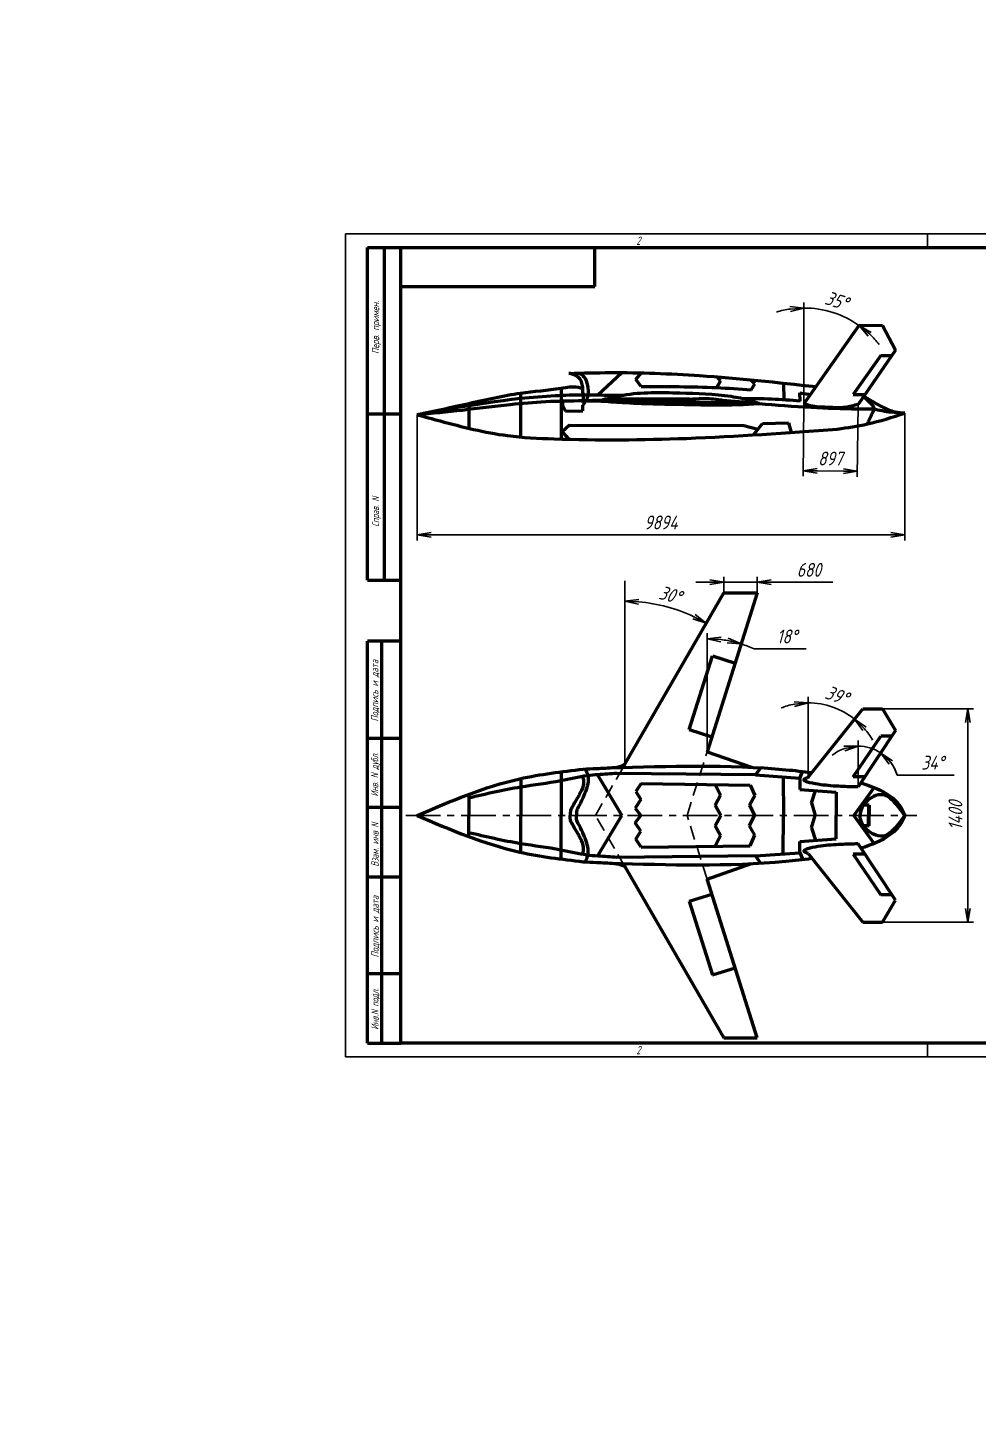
# Model space of a CAD drawing. Header units: millimetres. Extents: x -985956116104 to 1932156, y -552630487266 to 633586.
# Drawn here: x 5926 to 6269, y 29882 to 30384 of the extents above; entities that cross this region are included whole.
import ezdxf
from ezdxf.enums import TextEntityAlignment as Align

# ---------------------------------------------------------------- set-up
doc = ezdxf.new("R2010")
doc.units = ezdxf.units.MM
doc.linetypes.add('CENTER', pattern=[2, 1.25, -0.25, 0.25, -0.25])
doc.linetypes.add('DASHED', pattern=[0.75, 0.5, -0.25])
for name, color, linetype, lineweight in [('_axes (Оси)', 6, 'CENTER', 30), ('_basic (Основной)', 4, 'Continuous', 60), ('_contour (Тонкий)', 7, 'Continuous', 30), ('_invisible (Невидимый)', 1, 'DASHED', 30), ('_text (Надписи)', 2, 'Continuous', 30)]:
    doc.layers.add(name, color=color, linetype=linetype, lineweight=lineweight)
doc.styles.add('ESKD', font='eskd.shx', dxfattribs={"oblique": 15, "height": 5})
doc.dimstyles.new('ESKD', dxfattribs={"dimtxt": 5, "dimasz": 5, "dimexe": 2, "dimexo": 0, "dimgap": 2, "dimtad": 1, "dimtoh": 1, "dimzin": 12, "dimdsep": 46, "dimtxsty": 'ESKD', "dimblk1": 'OPEN', "dimblk2": 'OPEN', "dimsah": 1, "dimcen": 5, "dimclrd": 256, "dimclre": 256, "dimclrt": 2, "dimadec": 0, "dimazin": 0, "dimtfac": 1, "dimtmove": 0, "dimatfit": 3, "dimldrblk": 'OPEN', "dimfxl": 1, "dimtolj": 1, "dimtzin": 12, "dimlwd": -1, "dimlwe": -1, "dimarcsym": 0})

# ---------------------------------------------------------------- blocks, each defined once
blk = doc.blocks.new('_OPEN')
at = {"color": 0, "linetype": 'ByBlock'}
for p, q in [((-1, 0.17), (0, 0)), ((0, 0), (-1, -0.17)), ((0, 0), (-1, 0))]:
    blk.add_line(p, q, dxfattribs=at)
blk = doc.blocks.new('*D217')
at = {"layer": '_contour (Тонкий)', "transparency": 16777216}
for p, q in [((6163.38, 31547.22), (6163.38, 31522.28)), ((6163.38, 31524.28), (6163.38, 31526.28)), ((6163.38, 31524.28), (6179.74, 31524.28))]:
    blk.add_line(p, q, dxfattribs=at)
for start, end in [(90.0016, 270.0008), (269.9992, 89.9984), (90, 90)]:
    blk.add_arc((6163.38, 31524.28), 0.00000000183, start, end, dxfattribs=at)
at = {"layer": '_contour (Тонкий)', "transparency": 16777216, "xscale": 5, "yscale": 5, "zscale": 5}
for rotation in [90.00040514235904, 89.99959485764096]:
    blk.add_blockref('_OPEN', (6163.38, 31524.28), dxfattribs=dict(at, rotation=rotation))
at = {"layer": '_contour (Тонкий)', "color": 2, "transparency": 16777216, "insert": (6174.06, 31529.44), "char_height": 5, "attachment_point": 5, "style": 'ESKD'}
blk.add_mtext('\\A1;0%%d', dxfattribs=at)
blk = doc.blocks.new('*D341')
at = {"layer": '_contour (Тонкий)', "transparency": 16777216}
for p, q in [((7032.97, 31540.06), (7032.97, 31515.12)), ((7032.97, 31517.12), (7032.97, 31519.12)), ((7032.97, 31517.12), (7049.34, 31517.12))]:
    blk.add_line(p, q, dxfattribs=at)
for start, end in [(90.0016, 270.0008), (269.9992, 89.9984), (90, 90)]:
    blk.add_arc((7032.97, 31517.12), 0.00000000183, start, end, dxfattribs=at)
at = {"layer": '_contour (Тонкий)', "transparency": 16777216, "xscale": 5, "yscale": 5, "zscale": 5}
for rotation in [90.00040514235904, 89.99959485764096]:
    blk.add_blockref('_OPEN', (7032.97, 31517.12), dxfattribs=dict(at, rotation=rotation))
at = {"layer": '_contour (Тонкий)', "color": 2, "transparency": 16777216, "insert": (7043.66, 31522.29), "char_height": 5, "attachment_point": 5, "style": 'ESKD'}
blk.add_mtext('\\A1;0%%d', dxfattribs=at)
blk = doc.blocks.new('*D395')
at = {"layer": '_contour (Тонкий)', "transparency": 16777216}
for p, q in [((6066.12, 30244.76), (6066.12, 30199.38)), ((6242.01, 30245.3), (6242.01, 30199.38)), ((6071.12, 30201.38), (6237.01, 30201.38))]:
    blk.add_line(p, q, dxfattribs=at)
at = {"layer": 'Defpoints', "color": 0, "transparency": 16777216}
for p in [(6066.12, 30244.76), (6242.01, 30245.3), (6242.01, 30201.38)]:
    blk.add_point(p, dxfattribs=at)
at = {"layer": '_contour (Тонкий)', "transparency": 16777216, "xscale": 5, "yscale": 5, "zscale": 5, "rotation": 180}
blk.add_blockref('_OPEN', (6066.12, 30201.38), dxfattribs=at)
at = {"layer": '_contour (Тонкий)', "transparency": 16777216, "xscale": 5, "yscale": 5, "zscale": 5}
blk.add_blockref('_OPEN', (6242.01, 30201.38), dxfattribs=at)
at = {"layer": '_contour (Тонкий)', "color": 2, "transparency": 16777216, "insert": (6154.06, 30205.88), "char_height": 5, "attachment_point": 5, "style": 'ESKD'}
blk.add_mtext('\\A1;9894', dxfattribs=at)
blk = doc.blocks.new('*D397')
at = {"layer": '_contour (Тонкий)', "transparency": 16777216}
blk.add_arc((6141.04, 30118.61), 58.82, 64.896, 85.128, dxfattribs=at)
at = {"layer": 'Defpoints', "color": 0, "transparency": 16777216}
for p in [(6141.04, 30184.81), (6176.72, 30180.46), (6161.14, 30173.89), (6141.04, 30118.61), (6141.04, 30118.61)]:
    blk.add_point(p, dxfattribs=at)
at = {"layer": '_contour (Тонкий)', "transparency": 16777216, "xscale": 5, "yscale": 5, "zscale": 5}
for p, rotation in [((6141.04, 30177.43), 177.5640211881383), ((6170.43, 30169.56), 332.4600362894478)]:
    blk.add_blockref('_OPEN', p, dxfattribs=dict(at, rotation=rotation))
at = {"layer": '_contour (Тонкий)', "color": 2, "transparency": 16777216, "insert": (6157.42, 30179.77), "char_height": 5, "attachment_point": 5, "rotation": 345.012, "style": 'ESKD'}
blk.add_mtext('\\A1;30°', dxfattribs=at)
blk = doc.blocks.new('*D398')
at = {"layer": '_contour (Тонкий)', "transparency": 16777216}
for start, end in [(100.6891, 111.3783), (51.4388, 90), (30.0605, 40.7497)]:
    blk.add_arc((6207.19, 30113.94), 26.84, start, end, dxfattribs=at)
at = {"layer": 'Defpoints', "color": 0, "transparency": 16777216}
for p in [(6207.19, 30142.99), (6218.83, 30138.12), (6226.92, 30138.69), (6207.19, 30113.94), (6207.19, 30113.94)]:
    blk.add_point(p, dxfattribs=at)
at = {"layer": '_contour (Тонкий)', "transparency": 16777216, "xscale": 5, "yscale": 5, "zscale": 5}
for p, rotation in [((6207.19, 30140.78), 5.344566471394728), ((6223.92, 30134.92), 136.0942244952433)]:
    blk.add_blockref('_OPEN', p, dxfattribs=dict(at, rotation=rotation))
at = {"layer": '_contour (Тонкий)', "color": 2, "transparency": 16777216, "insert": (6217.54, 30143.52), "char_height": 5, "attachment_point": 5, "rotation": 340.7194, "style": 'ESKD'}
blk.add_mtext('\\A1;39°', dxfattribs=at)
blk = doc.blocks.new('*D399')
at = {"layer": '_contour (Тонкий)', "transparency": 16777216}
for p, q in [((6170.73, 30160.07), (6170.73, 30165.93)), ((6187.67, 30160.25), (6206.45, 30160.25))]:
    blk.add_line(p, q, dxfattribs=at)
for start, end in [(79.5166, 82.9678), (65.4522, 72.4844)]:
    blk.add_arc((6170.73, 30123.17), 40.76, start, end, dxfattribs=at)
at = {"layer": 'Defpoints', "color": 0, "transparency": 16777216}
for p in [(6188.81, 30180.46), (6170.73, 30160.07), (6174.88, 30163.72), (6170.73, 30123.17), (6170.73, 30123.17)]:
    blk.add_point(p, dxfattribs=at)
at = {"layer": '_contour (Тонкий)', "transparency": 16777216, "xscale": 5, "yscale": 5, "zscale": 5}
for p, rotation in [((6170.73, 30163.93), 176.4839046291522), ((6183, 30162.04), 346.0004672511631)]:
    blk.add_blockref('_OPEN', p, dxfattribs=dict(at, rotation=rotation))
at = {"layer": '_contour (Тонкий)', "color": 2, "transparency": 16777216, "insert": (6199.56, 30164.75), "char_height": 5, "attachment_point": 5, "style": 'ESKD'}
blk.add_mtext('\\A1;18°', dxfattribs=at)
blk = doc.blocks.new('*D400')
at = {"layer": '_contour (Тонкий)', "transparency": 16777216}
for p, q in [((6225.18, 30124.96), (6225.18, 30127.2)), ((6239.3, 30114.71), (6259.86, 30114.71))]:
    blk.add_line(p, q, dxfattribs=at)
for start, end in [(109.5237, 129.0473), (56.4111, 90), (16.7662, 56.4111), (17.3637, 36.8874)]:
    blk.add_arc((6225.18, 30110.45), 14.74, start, end, dxfattribs=at)
at = {"layer": 'Defpoints', "color": 0, "transparency": 16777216}
for p in [(6238.67, 30130.77), (6225.18, 30124.96), (6228.04, 30124.92), (6225.18, 30110.45), (6225.18, 30110.45)]:
    blk.add_point(p, dxfattribs=at)
at = {"layer": '_contour (Тонкий)', "transparency": 16777216, "xscale": 5, "yscale": 5, "zscale": 5}
for p, rotation in [((6225.18, 30125.2), 9.761834445186809), ((6233.34, 30122.74), 136.6492357375814)]:
    blk.add_blockref('_OPEN', p, dxfattribs=dict(at, rotation=rotation))
at = {"layer": '_contour (Тонкий)', "color": 2, "transparency": 16777216, "insert": (6252.08, 30119.21), "char_height": 5, "attachment_point": 5, "style": 'ESKD'}
blk.add_mtext('\\A1;34°', dxfattribs=at)
blk = doc.blocks.new('*D401')
at = {"layer": '_contour (Тонкий)', "transparency": 16777216}
for p, q in [((6205.68, 30248.71), (6205.37, 30222.55)), ((6225.18, 30248.48), (6224.86, 30222.32)), ((6210.39, 30224.49), (6219.89, 30224.38))]:
    blk.add_line(p, q, dxfattribs=at)
at = {"layer": 'Defpoints', "color": 0, "transparency": 16777216}
for p in [(6205.68, 30248.71), (6225.18, 30248.48), (6224.89, 30224.32)]:
    blk.add_point(p, dxfattribs=at)
at = {"layer": '_contour (Тонкий)', "transparency": 16777216, "xscale": 5, "yscale": 5, "zscale": 5}
for p, rotation in [((6205.39, 30224.55), 179.3119893574782), ((6224.89, 30224.32), 359.3119893574782)]:
    blk.add_blockref('_OPEN', p, dxfattribs=dict(at, rotation=rotation))
at = {"layer": '_contour (Тонкий)', "color": 2, "transparency": 16777216, "insert": (6215.19, 30228.93), "char_height": 5, "attachment_point": 5, "rotation": 359.312, "style": 'ESKD'}
blk.add_mtext('\\A1;897', dxfattribs=at)
blk = doc.blocks.new('*D402')
at = {"layer": '_contour (Тонкий)', "transparency": 16777216}
for p, q in [((6176.72, 30180.46), (6176.72, 30186.28)), ((6188.81, 30180.46), (6188.81, 30186.28)), ((6171.72, 30184.28), (6166.72, 30184.28)), ((6176.72, 30184.28), (6188.81, 30184.28)), ((6193.81, 30184.28), (6216.09, 30184.28))]:
    blk.add_line(p, q, dxfattribs=at)
at = {"layer": 'Defpoints', "color": 0, "transparency": 16777216}
for p in [(6176.72, 30180.46), (6188.81, 30184.28), (6188.81, 30180.46)]:
    blk.add_point(p, dxfattribs=at)
at = {"layer": '_contour (Тонкий)', "transparency": 16777216, "xscale": 5, "yscale": 5, "zscale": 5}
blk.add_blockref('_OPEN', (6176.72, 30184.28), dxfattribs=at)
at = {"layer": '_contour (Тонкий)', "transparency": 16777216, "xscale": 5, "yscale": 5, "zscale": 5, "rotation": 180}
blk.add_blockref('_OPEN', (6188.81, 30184.28), dxfattribs=at)
at = {"layer": '_contour (Тонкий)', "color": 2, "transparency": 16777216, "insert": (6207.45, 30188.78), "char_height": 5, "attachment_point": 5, "style": 'ESKD'}
blk.add_mtext('\\A1;680', dxfattribs=at)
blk = doc.blocks.new('*D403')
at = {"layer": '_contour (Тонкий)', "transparency": 16777216}
blk.add_line((6205.68, 30283.1), (6205.68, 30285.24), dxfattribs=at)
for start, end in [(98.3049, 106.6098), (54.9012, 90), (38.2914, 46.5963)]:
    blk.add_arc((6205.68, 30248.71), 34.53, start, end, dxfattribs=at)
at = {"layer": 'Defpoints', "color": 0, "transparency": 16777216}
for p in [(6205.68, 30283.1), (6219.39, 30280.4), (6225.56, 30277), (6205.68, 30248.71), (6205.68, 30248.71)]:
    blk.add_point(p, dxfattribs=at)
at = {"layer": '_contour (Тонкий)', "transparency": 16777216, "xscale": 5, "yscale": 5, "zscale": 5}
for p, rotation in [((6205.68, 30283.24), 4.152452668745918), ((6225.53, 30276.96), 140.7487229047973)]:
    blk.add_blockref('_OPEN', p, dxfattribs=dict(at, rotation=rotation))
at = {"layer": '_contour (Тонкий)', "color": 2, "transparency": 16777216, "insert": (6217.45, 30285.92), "char_height": 5, "attachment_point": 5, "rotation": 342.4506, "style": 'ESKD'}
blk.add_mtext('\\A1;35°', dxfattribs=at)
blk = doc.blocks.new('*D404')
at = {"layer": '_contour (Тонкий)', "transparency": 16777216}
for p, q in [((6234.02, 30138.69), (6266.81, 30138.69)), ((6264.81, 30133.69), (6264.81, 30066.65)), ((6234.02, 30061.65), (6266.81, 30061.65))]:
    blk.add_line(p, q, dxfattribs=at)
at = {"layer": 'Defpoints', "color": 0, "transparency": 16777216}
for p in [(6234.02, 30138.69), (6234.02, 30061.65), (6264.81, 30061.65)]:
    blk.add_point(p, dxfattribs=at)
at = {"layer": '_contour (Тонкий)', "transparency": 16777216, "xscale": 5, "yscale": 5, "zscale": 5}
for p, rotation in [((6264.81, 30138.69), 90), ((6264.81, 30061.65), 270)]:
    blk.add_blockref('_OPEN', p, dxfattribs=dict(at, rotation=rotation))
at = {"layer": '_contour (Тонкий)', "color": 2, "transparency": 16777216, "insert": (6260.31, 30100.17), "char_height": 5, "attachment_point": 5, "rotation": 90, "style": 'ESKD'}
blk.add_mtext('\\A1;1400', dxfattribs=at)

msp = doc.modelspace()

# ---------------------------------------------------------------- linework, layer by layer
at = {"layer": '_axes (Оси)', "ltscale": 10, "transparency": 33554687}
msp.add_line((6062.007, 30100.169), (6246.34, 30100.169), dxfattribs=at)
at = {"layer": '_basic (Основной)', "transparency": 33554687}
for p, q in [((6048.214, 30305.022), (6060.214, 30305.022)), ((6048.214, 30185.022), (6048.214, 30305.022)), ((6054.214, 30305.022), (6054.214, 30185.022)), ((6060.214, 30018.022), (6060.214, 30305.022)), ((6060.214, 30305.022), (6455.214, 30305.022)), ((6130.214, 30291.022), (6130.214, 30305.022)), ((6060.214, 30291.022), (6130.214, 30291.022)), ((6225.564, 30277.004), (6205.682, 30248.713)), ((6225.564, 30277.004), (6234.022, 30276.92)), ((6234.022, 30276.92), (6238.712, 30268.048)), ((6233.443, 30266.093), (6223.444, 30251.976)), ((6238.712, 30268.048), (6225.178, 30248.479)), ((6233.443, 30266.093), (6237.358, 30266.093)), ((6131.183, 30251.754), (6139.969, 30259.94)), ((6144.98, 30257.495), (6147.092, 30259.84)), ((6146.885, 30254.902), (6144.98, 30257.495)), ((6174.253, 30254.533), (6175.58, 30256.944)), ((6175.58, 30256.944), (6174.325, 30258.418)), ((6187.952, 30255.917), (6186.522, 30257.346)), ((6186.672, 30253.738), (6187.952, 30255.917)), ((6198.258, 30256.156), (6198.354, 30250.101)), ((6103.441, 30252.542), (6103.441, 30236.699)), ((6118.04, 30254.316), (6118.04, 30235.963)), ((6132.559, 30249.557), (6118.04, 30249.699)), ((6118.72, 30247.918), (6118.737, 30249.693)), ((6125.974, 30251.806), (6126.018, 30249.859)), ((6133.068, 30250.057), (6133.119, 30249.557)), ((6164.439, 30250.331), (6134.114, 30250.331)), ((6164.439, 30250.331), (6164.439, 30249.557)), ((6176.433, 30249.973), (6176.405, 30249.552)), ((6176.433, 30249.973), (6189.645, 30248.896)), ((6204.318, 30249.652), (6204.154, 30252.602)), ((6204.154, 30252.602), (6208.056, 30252.092)), ((6223.444, 30251.976), (6227.614, 30252.004)), ((6048.214, 30245.022), (6060.214, 30245.022)), ((6084.767, 30248.829), (6084.767, 30239.856)), ((6119.665, 30246.029), (6118.72, 30247.918)), ((6119.665, 30246.029), (6125.848, 30246.191)), ((6125.848, 30246.191), (6125.853, 30248.225)), ((6164.439, 30249.557), (6132.559, 30249.557)), ((6176.426, 30249.55), (6189.41, 30248.676)), ((6121.128, 30240.972), (6118.475, 30238.574)), ((6121.128, 30240.972), (6183.956, 30240.872)), ((6183.956, 30240.872), (6189.054, 30239.519)), ((6187.444, 30237.453), (6190.664, 30241.585)), ((6190.664, 30241.585), (6200.056, 30241.77)), ((6200.056, 30241.77), (6201.064, 30238.359)), ((6118.475, 30238.574), (6120.904, 30235.888)), ((6048.214, 30185.022), (6060.214, 30185.022)), ((6141.043, 30118.609), (6176.717, 30180.459)), ((6188.814, 30180.459), (6170.733, 30123.169)), ((6176.717, 30180.459), (6188.814, 30180.459)), ((6060.214, 30163.022), (6048.214, 30163.022)), ((6048.214, 30018.022), (6048.214, 30163.022)), ((6053.214, 30163.022), (6053.214, 30018.022)), ((6164.301, 30131.115), (6172.693, 30157.703)), ((6172.693, 30157.703), (6180.823, 30155.137)), ((6207.192, 30113.937), (6226.922, 30138.687)), ((6226.922, 30138.687), (6234.022, 30138.687)), ((6234.022, 30138.687), (6238.672, 30130.772)), ((6164.301, 30131.115), (6172.432, 30128.549)), ((6238.672, 30130.772), (6225.178, 30110.454)), ((6048.214, 30128.022), (6060.214, 30128.022)), ((6223.444, 30114.122), (6233.443, 30128.794)), ((6237.358, 30128.794), (6233.443, 30128.794)), ((6170.733, 30123.169), (6186.727, 30117.544)), ((6118.09, 30116.018), (6118.09, 30100.169)), ((6131.155, 30114.837), (6139.969, 30100.169)), ((6188.143, 30114.784), (6138.132, 30115.289)), ((6189.907, 30117.15), (6188.143, 30114.784)), ((6188.143, 30114.784), (6204.231, 30113.624)), ((6198.192, 30114.06), (6198.243, 30100.169)), ((6204.231, 30113.624), (6205.188, 30115.859)), ((6227.614, 30114.122), (6223.444, 30114.122)), ((6103.505, 30113.257), (6103.505, 30100.169)), ((6146.968, 30111.655), (6145.048, 30108.754)), ((6146.968, 30111.655), (6186.257, 30111.138)), ((6173.681, 30111.304), (6175.566, 30107.455)), ((6186.257, 30111.138), (6187.967, 30107.311)), ((6204.231, 30113.624), (6204.237, 30109.583)), ((6204.237, 30109.583), (6217.233, 30108.557)), ((6208.335, 30104.672), (6209.878, 30109.138)), ((6230.966, 30110.24), (6223.618, 30100.169)), ((6084.721, 30108.032), (6084.721, 30100.169)), ((6146.854, 30105.885), (6144.831, 30102.825)), ((6145.048, 30108.754), (6146.854, 30105.885)), ((6175.566, 30107.455), (6173.692, 30103.921)), ((6187.967, 30107.311), (6185.972, 30103.864)), ((6208.335, 30104.672), (6209.758, 30100.169)), ((6217.233, 30108.557), (6217.233, 30100.169)), ((6060.214, 30103.022), (6048.214, 30103.022)), ((6084.721, 30092.306), (6084.721, 30100.169)), ((6103.505, 30087.081), (6103.505, 30100.169)), ((6118.09, 30084.32), (6118.09, 30100.169)), ((6131.155, 30085.501), (6139.969, 30100.169)), ((6144.831, 30102.825), (6146.876, 30100.169)), ((6144.831, 30097.513), (6146.876, 30100.169)), ((6173.692, 30103.921), (6175.692, 30100.169)), ((6173.692, 30103.921), (6175.692, 30100.169)), ((6173.692, 30096.417), (6175.692, 30100.169)), ((6173.692, 30096.417), (6175.692, 30100.169)), ((6185.972, 30103.864), (6187.833, 30100.169)), ((6185.972, 30103.864), (6187.833, 30100.169)), ((6185.972, 30096.474), (6187.833, 30100.169)), ((6185.972, 30096.474), (6187.833, 30100.169)), ((6198.192, 30086.278), (6198.243, 30100.169)), ((6208.335, 30095.666), (6209.758, 30100.169)), ((6217.233, 30091.781), (6217.233, 30100.169)), ((6230.966, 30090.098), (6223.618, 30100.169)), ((6229.2, 30103.87), (6227.109, 30103.882)), ((6228.928, 30103.871), (6228.906, 30100.169)), ((6228.928, 30096.467), (6228.906, 30100.169)), ((6229.2, 30103.87), (6229.2, 30100.169)), ((6229.2, 30096.468), (6229.2, 30100.169)), ((6146.854, 30094.453), (6144.831, 30097.513)), ((6145.048, 30091.585), (6146.854, 30094.453)), ((6175.566, 30092.883), (6173.692, 30096.417)), ((6187.967, 30093.027), (6185.972, 30096.474)), ((6208.335, 30095.666), (6209.878, 30091.2)), ((6229.2, 30096.468), (6227.109, 30096.456)), ((6146.968, 30088.683), (6145.048, 30091.585)), ((6146.968, 30088.683), (6186.257, 30089.2)), ((6173.681, 30089.034), (6175.566, 30092.883)), ((6186.257, 30089.2), (6187.967, 30093.027)), ((6204.231, 30086.714), (6204.237, 30090.755)), ((6204.237, 30090.755), (6217.233, 30091.781)), ((6238.672, 30069.566), (6225.178, 30089.884)), ((6188.143, 30085.554), (6138.132, 30085.049)), ((6188.143, 30085.554), (6204.231, 30086.714)), ((6189.907, 30083.188), (6188.143, 30085.554)), ((6204.231, 30086.714), (6205.188, 30084.479)), ((6207.192, 30086.401), (6226.922, 30061.651)), ((6227.614, 30086.216), (6223.444, 30086.216)), ((6223.444, 30086.216), (6233.443, 30071.544)), ((6141.043, 30081.729), (6176.717, 30019.879)), ((6170.733, 30077.169), (6186.727, 30082.794)), ((6048.214, 30078.022), (6060.214, 30078.022)), ((6188.814, 30019.879), (6170.733, 30077.169)), ((6164.301, 30069.223), (6172.432, 30071.789)), ((6164.301, 30069.223), (6172.693, 30042.635)), ((6237.358, 30071.544), (6233.443, 30071.544)), ((6234.022, 30061.651), (6238.672, 30069.566)), ((6226.922, 30061.651), (6234.022, 30061.651)), ((6172.693, 30042.635), (6180.823, 30045.201)), ((6060.214, 30043.022), (6048.214, 30043.022)), ((6176.717, 30019.879), (6188.814, 30019.879)), ((6048.214, 30018.022), (6060.214, 30018.022)), ((6455.214, 30018.022), (6060.214, 30018.022))]:
    msp.add_line(p, q, dxfattribs=at)
msp.add_arc((6184.544, 30026.757), 223.77, 84.93041, 90.25792, dxfattribs=at)
for points, knots in [([(6120.894, 30259.669), (6125.88, 30259.792), (6141.593, 30260.179), (6171.386, 30259.09), (6196.036, 30256.416), (6210.016, 30254.881)], [0, 0, 0, 0, 748.1193929, 2357.5527302, 4466.6288994, 4466.6288994, 4466.6288994, 4466.6288994]), ([(6124.753, 30259.763), (6125.37, 30259.324), (6126.803, 30258.205), (6127.664, 30255.171), (6128.211, 30251.444), (6126.65, 30249.314), (6125.853, 30248.225)], [25.7017885, 25.7017885, 25.7017885, 25.7017885, 136.420123, 295.2444752, 481.044458, 675.2096334, 675.2096334, 675.2096334, 675.2096334]), ([(6140.148, 30251.677), (6138.747, 30251.674), (6134.022, 30251.679), (6125.963, 30251.894), (6102.519, 30251.281), (6082.671, 30247.725), (6066.116, 30244.759)], [142.7579165, 142.7579165, 142.7579165, 142.7579165, 352.9936009, 851.5267298, 1351.9366409, 3867.5798898, 3867.5798898, 3867.5798898, 3867.5798898]), ([(6189.41, 30248.676), (6188.325, 30249.087), (6185.088, 30250.312), (6175.549, 30252.049), (6160.281, 30252.516), (6144.581, 30252.932), (6135.502, 30250.704), (6133.068, 30250.057)], [0, 0, 0, 0, 173.8587372, 518.5674795, 1445.4368188, 2470.0374605, 2846.9229054, 2846.9229054, 2846.9229054, 2846.9229054]), ([(6242.007, 30245.302), (6240.836, 30245.358), (6238.163, 30245.487), (6233.762, 30247.547), (6230.096, 30249.693), (6227.689, 30251.087), (6227.181, 30251.375)], [0, 0, 0, 0, 174.4554856, 398.1204418, 716.0469508, 815.1230874, 815.1230874, 815.1230874, 815.1230874]), ([(6227.181, 30251.375), (6227.627, 30250.962), (6228.67, 30250.028), (6229.846, 30248.75), (6231.203, 30247.184), (6229.932, 30244.457), (6229.014, 30242.54), (6228.458, 30241.382)], [0, 0, 0, 0, 102.083624, 208.9149536, 266.6730481, 393.7056055, 595.1163037, 595.1163037, 595.1163037, 595.1163037]), ([(6126.005, 30116.862), (6127.624, 30116.954), (6131.389, 30117.166), (6136.252, 30117.276), (6139.842, 30117.875), (6140.934, 30118.537), (6141.043, 30118.609)], [0, 0, 0, 0, 242.5066323, 564.0293051, 741.8326634, 762.0681119, 762.0681119, 762.0681119, 762.0681119]), ([(6135.839, 30117.364), (6157.01, 30117.992), (6181.289, 30118.712), (6205.355, 30116.043), (6208.426, 30115.615)], [0, 0, 0, 0, 3167.7497123, 3632.8194445, 3632.8194445, 3632.8194445, 3632.8194445]), ([(6225.178, 30110.454), (6223.109, 30110.496), (6218.605, 30110.595), (6212.864, 30111.011), (6208.436, 30111.814), (6206.567, 30112.278), (6205.302, 30113.112), (6206.089, 30113.421), (6206.584, 30113.616)], [26.0344759, 26.0344759, 26.0344759, 26.0344759, 335.8179633, 700.4879129, 899.6154988, 986.530629, 1019.3543041, 1075.1268013, 1075.1268013, 1075.1268013, 1075.1268013]), ([(6226.147, 30111.912), (6230.171, 30110.691), (6235.878, 30108.526), (6240.783, 30103.512), (6241.853, 30100.83), (6242.116, 30100.169)], [4552.4494712, 4552.4494712, 4552.4494712, 4552.4494712, 5128.9796654, 5454.5385954, 5560.961747, 5560.961747, 5560.961747, 5560.961747]), ([(6242.056, 30100.169), (6241.896, 30100.376), (6241.281, 30101.177), (6240.106, 30102.855), (6237.941, 30105.356), (6234.808, 30108.233), (6230.514, 30107.127), (6227.984, 30105.162), (6226.254, 30102.718), (6225.971, 30101.08), (6225.813, 30100.169)], [19.1682276, 19.1682276, 19.1682276, 19.1682276, 58.3917068, 170.6613589, 324.5708297, 565.5944879, 740.6391926, 933.7301744, 1042.8997365, 1179.7676281, 1179.7676281, 1179.7676281, 1179.7676281]), ([(6242.056, 30100.169), (6241.896, 30099.962), (6241.281, 30099.161), (6240.106, 30097.483), (6237.941, 30094.982), (6234.808, 30092.105), (6230.514, 30093.211), (6227.984, 30095.176), (6226.254, 30097.62), (6225.971, 30099.258), (6225.813, 30100.169)], [19.1682276, 19.1682276, 19.1682276, 19.1682276, 58.3917068, 170.6613589, 324.5708297, 565.5944879, 740.6391926, 933.7301744, 1042.8997365, 1179.7676281, 1179.7676281, 1179.7676281, 1179.7676281]), ([(6226.147, 30088.426), (6230.171, 30089.647), (6235.878, 30091.812), (6240.783, 30096.826), (6241.853, 30099.508), (6242.116, 30100.169)], [4552.4494712, 4552.4494712, 4552.4494712, 4552.4494712, 5128.9796654, 5454.5385954, 5560.961747, 5560.961747, 5560.961747, 5560.961747]), ([(6225.178, 30089.884), (6223.109, 30089.842), (6218.605, 30089.743), (6212.864, 30089.327), (6208.436, 30088.524), (6206.567, 30088.06), (6205.302, 30087.226), (6206.089, 30086.917), (6206.584, 30086.722)], [26.0344759, 26.0344759, 26.0344759, 26.0344759, 335.8179633, 700.4879129, 899.6154988, 986.530629, 1019.3543041, 1075.1268013, 1075.1268013, 1075.1268013, 1075.1268013]), ([(6135.839, 30082.974), (6157.01, 30082.346), (6181.289, 30081.626), (6205.355, 30084.295), (6208.426, 30084.723)], [0, 0, 0, 0, 3167.7497123, 3632.8194445, 3632.8194445, 3632.8194445, 3632.8194445]), ([(6126.005, 30083.476), (6127.624, 30083.384), (6131.389, 30083.172), (6136.252, 30083.062), (6139.842, 30082.463), (6140.934, 30081.801), (6141.043, 30081.729)], [0, 0, 0, 0, 242.5066323, 564.0293051, 741.8326634, 762.0681119, 762.0681119, 762.0681119, 762.0681119])]:
    msp.add_open_spline(points, degree=3, knots=knots, dxfattribs=at)
for points, start_tangent, end_tangent in [([(6066.116, 30244.759), (6084.809, 30248.839), (6103.428, 30252.54), (6118.047, 30254.317), (6124.171, 30254.662), (6125.899, 30254.169)], (0.9763397, 0.2099953), (0.9570618, -0.3135933)), ([(6125.974, 30251.806), (6125.899, 30254.169), (6125.571, 30256.171), (6124.549, 30257.966), (6122.411, 30259.205), (6120.894, 30259.669)], (-0.013077, 0.9999268), (-0.9577678, 0.2687141)), ([(6146.885, 30254.902), (6160.642, 30254.865), (6174.144, 30254.538), (6186.672, 30253.738)], (0.9999531, 0.0004158), (0.9975354, -0.0725609)), ([(6066.116, 30244.759), (6082.419, 30246.439), (6099.721, 30248.459), (6112.52, 30249.504), (6126.053, 30249.86), (6133.068, 30250.057)], (0.9953339, 0.0973668), (0.9994927, 0.0306707)), ([(6164.439, 30250.331), (6168.971, 30250.596), (6175.51, 30250.147), (6176.433, 30249.973)], (0.9969002, 0.0761068), (0.9815221, -0.1915195)), ([(6066.116, 30244.759), (6074.4, 30242.515), (6098.681, 30237.215), (6115.506, 30236.041), (6163.3, 30236.219), (6217.665, 30239.558)], (0.9643814, -0.2625234), (0.9977111, 0.0731666)), ([(6189.41, 30248.676), (6181.788, 30248.284), (6163.95, 30248.327), (6141.395, 30248.984), (6133.119, 30249.557)], (-0.998472, -0.0597843), (-0.9973476, 0.0748678)), ([(6164.427, 30249.557), (6168.949, 30249.155), (6175.498, 30249.404), (6176.426, 30249.55)], (0.9941191, -0.1064403), (0.9869009, 0.1615303)), ([(6230.683, 30246.732), (6224.961, 30246.754), (6208.249, 30247.301), (6189.41, 30248.676)], (-0.9999964, 0.001212), (-0.9967869, 0.0813555)), ([(6225.178, 30248.479), (6220.502, 30247.38), (6214.483, 30247.375), (6208.81, 30247.801), (6205.682, 30248.713)], (-0.967677, -0.2830853), (-0.9531244, 0.3202002)), ([(6217.665, 30239.558), (6228.587, 30241.411), (6242.007, 30245.302)], (0.9915411, 0.1426847), (0.9533495, 0.3094592)), ([(6242.007, 30245.302), (6237.1, 30245.607), (6230.683, 30246.732)], (-1.0008859, 0.0383124), (-0.9812455, 0.2042027)), ([(6066.116, 30100.169), (6103.107, 30113.386), (6126.005, 30116.862)], (0.9269147, 0.3951017), (0.9973847, 0.1155269)), ([(6138.132, 30115.289), (6131.37, 30114.854), (6127.503, 30114.467), (6118.003, 30112.643), (6103.446, 30110.375), (6084.721, 30106.395)], (-0.9981374, -0.0577195), (-0.9740887, -0.2307032)), ([(6125.782, 30114.204), (6126.157, 30112.585), (6125.393, 30109.224), (6123.529, 30105.708), (6122.131, 30103.375), (6121.491, 30102.007), (6121.306, 30100.169)], (0.2948267, -0.9704002), (-0.0121006, -1.0179698)), ([(6126.707, 30116.955), (6127.611, 30114.914), (6127.826, 30113.019), (6126.254, 30107.334), (6124.538, 30103.723), (6123.645, 30101.434), (6123.645, 30100.169)], (0.4734355, -0.8919134), (0.0635039, -1.0110702)), ([(6207.192, 30113.937), (6206.918, 30113.795), (6206.584, 30113.616)], (-0.8887645, -0.4584144), (-0.8797054, -0.475581)), ([(6066.116, 30100.169), (6103.107, 30086.952), (6126.005, 30083.476)], (0.9269147, -0.3951017), (0.9973847, -0.1155269)), ([(6125.782, 30086.134), (6126.157, 30087.753), (6125.393, 30091.114), (6123.529, 30094.63), (6122.131, 30096.963), (6121.491, 30098.331), (6121.306, 30100.169)], (0.2948267, 0.9704002), (-0.0121006, 1.0179698)), ([(6126.707, 30083.383), (6127.611, 30085.424), (6127.826, 30087.319), (6126.254, 30093.004), (6124.538, 30096.615), (6123.645, 30098.904), (6123.645, 30100.169)], (0.4734355, 0.8919134), (0.0635039, 1.0110702)), ([(6138.132, 30085.049), (6131.37, 30085.484), (6127.503, 30085.871), (6118.003, 30087.695), (6103.446, 30089.963), (6084.721, 30093.943)], (-0.9981374, 0.0577195), (-0.9740887, 0.2307032)), ([(6207.192, 30086.401), (6206.918, 30086.543), (6206.584, 30086.722)], (-0.8887645, 0.4584144), (-0.8797054, 0.475581))]:
    msp.add_spline(points, degree=3, dxfattribs=dict(at, start_tangent=start_tangent, end_tangent=end_tangent))
at = {"layer": '_contour (Тонкий)', "transparency": 33554687}
for p, q in [((6040.214, 30013.022), (6040.214, 30310.022)), ((6040.214, 30310.022), (6460.214, 30310.022)), ((6250.214, 30305.022), (6250.214, 30310.022)), ((6205.682, 30248.713), (6205.682, 30283.104)), ((6141.043, 30118.609), (6141.043, 30184.811)), ((6170.733, 30123.169), (6170.733, 30160.074)), ((6207.192, 30113.937), (6207.192, 30142.987)), ((6225.178, 30110.454), (6225.178, 30124.959)), ((6250.214, 30013.022), (6250.214, 30018.022)), ((6460.214, 30013.022), (6040.214, 30013.022))]:
    msp.add_line(p, q, dxfattribs=at)
at = {"layer": '_invisible (Невидимый)', "ltscale": 10, "transparency": 33554687}
for p, q in [((6163.475, 30100.169), (6170.733, 30123.169)), ((6130.407, 30100.169), (6141.043, 30118.609)), ((6141.043, 30081.729), (6130.407, 30100.169)), ((6170.733, 30077.169), (6163.475, 30100.169))]:
    msp.add_line(p, q, dxfattribs=at)

# ---------------------------------------------------------------- texts
at = {"layer": '_text (Надписи)', "transparency": 33554687, "style": 'ESKD', "oblique": 15, "width": 0.8}
for p in [(6145.214, 30306.022), (6145.214, 30014.022)]:
    msp.add_text('2', height=3, dxfattribs=at).set_placement(p)
at = {"layer": '_text (Надписи)', "transparency": 33554687, "style": 'ESKD', "oblique": 15}
for s, p in [('Перв. примен.', (6052.419, 30276.217)), ('Подпись и дата', (6052.088, 30145.17)), ('Подпись и дата', (6052.221, 30060.061))]:
    msp.add_text(s, height=2.6, rotation=90, dxfattribs=at).set_placement(p, align=Align.CENTER)
at = {"layer": '_text (Надписи)', "transparency": 33554687, "style": 'ESKD', "oblique": 15, "width": 0.8}
for s, p in [('Справ. N', (6052.416, 30209.713)), ('Инв. N дубл.', (6052.082, 30114.917)), ('Взам. инв N', (6052.207, 30089.6)), ('Инв.N подл.', (6052.199, 30030.318))]:
    msp.add_text(s, height=2.6, rotation=90, dxfattribs=at).set_placement(p, align=Align.CENTER)

# ---------------------------------------------------------------- dimensions: what is measured, and where the dimension line sits
at = {"layer": '_contour (Тонкий)', "transparency": 33554687}
for base, center, p1, p2, picture, middle in [((6163.378973606, 31524.277595178), (6163.378973606, 31524.277595176), (6163.378973606, 31547.217223193), (6163.378973606, 31524.277595176), '*D217', (6174.060812718, 31529.44426185)), ((7032.974332175, 31517.122094999), (7032.974332175, 31517.122094997), (7032.974332175, 31540.061723014), (7032.974332175, 31517.122094997), '*D341', (7043.656171288, 31522.28876167))]:
    dim = msp.add_angular_dim_3p(base=base, center=center, p1=p1, p2=p2, dimstyle='ESKD', dxfattribs=at)
    dim.commit()
    dim.dimension.update_dxf_attribs({"geometry": picture, "text_midpoint": middle})
for base, line1, line2, picture, middle in [((6219.393, 30280.399), ((6205.682, 30248.713), (6205.682, 30283.104)), ((6225.564, 30277.004), (6205.682, 30248.713)), '*D403', (6217.449, 30285.922)), ((6161.145, 30173.886), ((6141.043, 30118.609), (6176.717, 30180.459)), ((6141.043, 30118.609), (6141.043, 30184.811)), '*D397', (6157.418, 30179.774)), ((6174.88, 30163.721), ((6170.733, 30123.169), (6170.733, 30160.074)), ((6188.814, 30180.459), (6170.733, 30123.169)), '*D399', (6199.558, 30164.748)), ((6218.834, 30138.12), ((6207.192, 30113.937), (6207.192, 30142.987)), ((6207.192, 30113.937), (6226.922, 30138.687)), '*D398', (6217.54, 30143.519)), ((6228.041, 30124.918), ((6225.178, 30110.454), (6225.178, 30124.959)), ((6238.672, 30130.772), (6225.178, 30110.454)), '*D400', (6252.077, 30119.207))]:
    dim = msp.add_angular_dim_2l(base=base, line1=line1, line2=line2, dimstyle='ESKD', dxfattribs=at)
    dim.commit()
    dim.dimension.update_dxf_attribs({"geometry": picture, "text_midpoint": middle})
dim = msp.add_linear_dim(base=(6242.007, 30201.382), p1=(6066.116, 30244.759), p2=(6242.007, 30245.302), text='9894', dimstyle='ESKD', dxfattribs=at)
dim.commit()
dim.dimension.update_dxf_attribs({"geometry": '*D395', "text_midpoint": (6154.062, 30201.382), "dimtype": 160})
dim = msp.add_aligned_dim(p1=(6205.682, 30248.713), p2=(6225.178, 30248.479), distance=-24.163, text='897', dimstyle='ESKD', dxfattribs=at)
dim.commit()
dim.dimension.update_dxf_attribs({"geometry": '*D401', "text_midpoint": (6215.194, 30228.935)})
dim = msp.add_linear_dim(base=(6188.814, 30184.28), p1=(6176.717, 30180.459), p2=(6188.814, 30180.459), text='680', dimstyle='ESKD', dxfattribs=at)
dim.commit()
dim.dimension.update_dxf_attribs({"geometry": '*D402', "text_midpoint": (6207.451, 30188.78)})
at = {"layer": '_contour (Тонкий)', "color": 5, "transparency": 33554687}
dim = msp.add_linear_dim(base=(6264.813, 30061.651), p1=(6234.022, 30138.687), p2=(6234.022, 30061.651), angle=90, text='1400', dimstyle='ESKD', dxfattribs=at)
dim.commit()
dim.dimension.update_dxf_attribs({"geometry": '*D404', "text_midpoint": (6260.313, 30100.169)})

doc.saveas('drawing.dxf')
